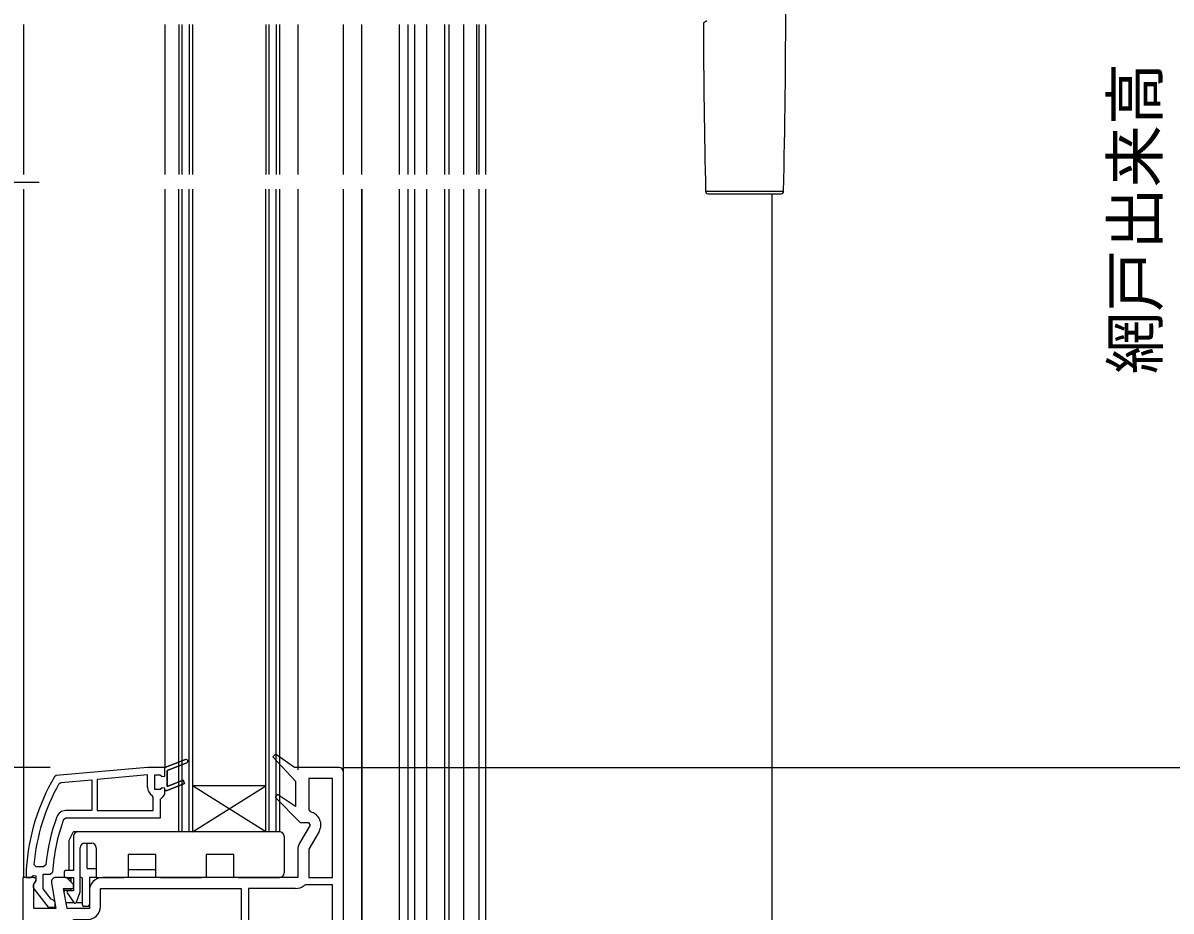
# Model space of a CAD drawing. Units: millimetres, scale not verified. Extents: x -700 to 700, y -1044 to 1038.
# Drawn here: x -459 to -208.4, y 240.6 to 434.5 of the extents above; entities that cross this region are included whole.
import ezdxf
from ezdxf.enums import TextEntityAlignment as Align

# ---------------------------------------------------------------- set-up
doc = ezdxf.new("R2010")
doc.units = ezdxf.units.MM
doc.header["$LTSCALE"] = 6
for name, color, linetype in [('0-2_YKK_11', 7, 'Continuous'), ('0-4_YKK_12', 2, 'Continuous'), ('0-5_YKK_13', 4, 'Continuous'), ('0-7_YKK_D', 6, 'Continuous'), ('0-9_YSS_K', 3, 'Continuous')]:
    doc.layers.add(name, color=color, linetype=linetype)
doc.styles.add('ＭＳ ゴシック', font='')
doc.styles.get('ＭＳ ゴシック').set_extended_font_data('MS Gothic')

msp = doc.modelspace()

# ---------------------------------------------------------------- linework, layer by layer
at = {"layer": '0-2_YKK_11'}
for p, q in [((-451.146, 268.378), (-450.753, 268.632)), ((-450.131, 260.569), (-449.661, 260.896)), ((-399.5, 245.496), (-409.8, 245.496))]:
    msp.add_line(p, q, dxfattribs=at)
for points in [[(-423.252, 272.925), (-427.5, 271.234), (-427.5, 267.76), (-424.051, 269.167), (-423.749, 268.426), (-427.5, 266.896), (-428, 266.896), (-428, 267.396), (-428.591, 267.471), (-429.075, 267.096), (-430.2, 267.096), (-430.2, 270.296), (-429.075, 270.296), (-428.591, 269.921), (-428, 269.996), (-428, 271.896), (-423.548, 273.668), (-428, 271.896), (-431.8, 271.896), (-451.727, 270.153), (-452.115, 269.907)], [(-390, 271.896), (-399.711, 271.896), (-403.905, 274.848), (-404.423, 274.257), (-399.5, 268.896), (-399.5, 263.431), (-403.412, 266.052), (-403.916, 265.447), (-398.513, 259.896), (-396.655, 259.896), (-396.327, 259.329), (-398.612, 255.373)], [(-449.661, 260.896), (-429, 260.896), (-429, 264.996), (-428.5, 265.496), (-428, 265.996), (-428, 266.896), (-427.5, 266.896), (-423.749, 268.426), (-424.051, 269.167), (-427.5, 267.76), (-427.5, 271.234), (-423.252, 272.925)], [(-449, 199.897), (-406, 199.896), (-406, 202.396), (-409, 202.396), (-409, 206.596), (-391.4, 206.596), (-391.4, 202.396), (-393, 202.396), (-393, 199.896), (-389, 199.896), (-389, 270.896)], [(-450.753, 268.632), (-444, 269.223), (-444, 262.496), (-449.661, 262.496)], [(-431.8, 267.596), (-431.8, 270.29), (-442.8, 269.328), (-442.8, 262.496)], [(-391.4, 247.896), (-391.4, 269.496), (-396.6, 269.496), (-396.6, 262.709), (-396.213, 262.222)], [(-442.8, 262.496), (-430.6, 262.496), (-430.6, 265.405), (-430.831, 265.827)], [(-394.355, 257.946), (-396.6, 254.057), (-396.6, 247.896), (-391.4, 247.896)], [(-399, 253.923), (-399, 247.896), (-441.6, 247.896)], [(-454.013, 250.649), (-454.511, 250.196), (-456.117, 250.196), (-456.615, 250.742)], [(-458.299, 249.744), (-458.3, 249.711), (-458.3, 247.896), (-457.294, 247.896), (-456.798, 248.334), (-456.2, 248.296), (-456.2, 247.196), (-456.4, 246.796)], [(-456.587, 245.379), (-453.475, 241.396), (-452, 241.396), (-452, 242.498), (-452.475, 242.997), (-452.845, 243.188), (-454.6, 245.435), (-454.6, 248.596), (-453.029, 248.596), (-452.53, 249.067)], [(-459, 247.896), (-459, 175.896), (-447.134, 175.896), (-447, 175.819), (-444.095, 179.237), (-444.705, 179.755), (-447.016, 177.036)], [(-452.785, 246.723), (-451.793, 241.096), (-456.6, 241.096), (-456.6, 246.453), (-456.176, 247.131), (-456.142, 247.596), (-456.6, 247.896), (-457.5, 247.896), (-459, 247.896)], [(-444.5, 244.996), (-444.5, 241.096), (-449.356, 241.096), (-450.132, 245.496), (-448, 245.496), (-448, 246.396), (-449.5, 247.896), (-451.8, 247.896)], [(-409.8, 245.496), (-409.8, 208.996), (-391.4, 208.996), (-391.4, 212.03), (-391.65, 212.463), (-391.65, 213.329), (-391.4, 213.762), (-391.4, 226.03), (-391.65, 226.463), (-391.65, 227.329), (-391.4, 227.762), (-391.4, 234.03), (-391.65, 234.463), (-391.65, 235.329), (-391.4, 235.762), (-391.4, 246.296), (-397.309, 246.296), (-397.631, 246.179)], [(-411.4, 245.496), (-411.4, 202.296), (-448, 202.296), (-448, 238.696), (-445, 238.696)], [(-442.1, 241.596), (-442.1, 245.496), (-411.4, 245.496)]]:
    msp.add_lwpolyline(points, dxfattribs=at)
for centre, radius, start, end in [((-423.4, 273.296), 0.4, 291.69939, 111.69941), ((-423.4, 273.296), 0.4, 291.69939, 111.69941), ((-390, 270.896), 1, 0.00001, 89.99999), ((-412.4, 246.696), 46, 149.69629, 176.20063), ((-412.4, 246.696), 44.4, 150.76927, 174.77219), ((-429.7, 267.596), 2.1, 180.00001, 237.42104), ((-412.4, 246.696), 41.8, 159.8128, 174.57386), ((-449.661, 260.396), 2.1, 90, 159.81284), ((-396.866, 259.396), 2.9, 329.99998, 76.9794), ((-412.4, 246.696), 40.2, 159.81283, 176.6194), ((-396.1, 253.923), 2.9, 150.00001, 180.00002), ((-455.8, 245.996), 1, 126.86989, 218.08672), ((-451.8, 246.896), 1, 90, 189.99998), ((-441.6, 244.996), 2.9, 90.00001, 179.99999), ((-399.5, 248.396), 2.9, 269.99998, 310.11918), ((-445, 241.596), 2.9, 270.00001, 359.99999)]:
    msp.add_arc(centre, radius, start, end, dxfattribs=at)
at = {"layer": '0-4_YKK_12'}
for p, q in [((-458.8, 401.416), (-458.8, 434.166)), ((-428, 434.166), (-428, 401.416)), ((-425, 434.166), (-425, 401.416)), ((-424.3, 434.166), (-424.3, 401.416)), ((-422.7, 434.166), (-422.7, 401.416)), ((-422, 434.166), (-422, 401.416)), ((-406, 434.166), (-406, 401.416)), ((-405.3, 434.166), (-405.3, 401.416)), ((-403.7, 434.166), (-403.7, 401.416)), ((-403, 434.166), (-403, 401.416)), ((-399, 434.166), (-399, 401.416)), ((-389, 401.416), (-389, 434.166)), ((-385, 401.416), (-385, 434.166)), ((-376.8, 401.416), (-376.8, 434.166)), ((-375, 434.166), (-375, 401.416)), ((-373.5, 434.166), (-373.5, 401.416)), ((-370.9, 434.166), (-370.9, 401.416)), ((-366.95, 434.166), (-366.95, 401.416)), ((-366.05, 434.166), (-366.05, 401.416)), ((-362.8, 434.166), (-362.8, 401.416)), ((-360, 434.166), (-360, 401.416)), ((-359.5, 434.166), (-359.5, 401.416)), ((-358.003, 434.166), (-358.002, 401.416)), ((-455.486, 399.666), (-490.107, 399.666)), ((-458.801, 247.896), (-458.8, 398.166)), ((-428, 398.166), (-428, 271.896)), ((-425, 257.897), (-425, 398.166)), ((-424.3, 398.166), (-424.3, 257.897)), ((-422.7, 257.897), (-422.7, 398.166)), ((-422, 398.166), (-422, 257.897)), ((-406, 257.897), (-406, 398.166)), ((-405.3, 398.166), (-405.3, 257.897)), ((-403.7, 257.897), (-403.7, 398.166)), ((-403, 398.166), (-403, 257.897)), ((-399, 398.166), (-399, 271.396)), ((-389, 268.446), (-389, 398.166)), ((-385, 398.166), (-385, 207.396)), ((-385, 207.396), (-385, 398.166)), ((-376.8, 209.396), (-376.8, 398.166)), ((-375, 398.166), (-375, 209.097)), ((-373.5, 398.166), (-373.5, 182.896)), ((-370.9, 398.166), (-370.9, 182.896)), ((-366.95, 398.166), (-366.95, 182.896)), ((-366.05, 398.166), (-366.05, 182.896)), ((-362.8, 398.166), (-362.8, 182.896)), ((-359.5, 398.166), (-359.5, 182.896)), ((-358.002, 398.166), (-358, 182.896)), ((-406, 257.897), (-422, 267.897)), ((-403, 257.897), (-425, 257.897))]:
    msp.add_line(p, q, dxfattribs=at)
msp.add_lwpolyline([(-422, 257.897), (-406, 267.897), (-422, 267.897)], dxfattribs=at)
at = {"layer": '0-5_YKK_13'}
for p, q in [((-292.965, 397.689), (-309.988, 397.689)), ((-309.488, 397.2), (-293.465, 397.2)), ((-449, 255.825), (-449, 249.396)), ((-448.083, 257.73), (-448.968, 255.96)), ((-448, 256.896), (-448, 249.396)), ((-447, 257.896), (-447.815, 257.896)), ((-403, 257.896), (-447, 257.896)), ((-402, 256.896), (-402, 248.896)), ((-446.5, 244.868), (-446.5, 254.396)), ((-445.5, 255.396), (-444, 255.396)), ((-445, 249.896), (-445, 255.396)), ((-443, 254.396), (-443, 247.896)), ((-430, 252.896), (-436, 252.896)), ((-430, 247.896), (-430, 252.896)), ((-413, 252.896), (-419, 252.896)), ((-413, 247.896), (-413, 252.896)), ((-450, 249.096), (-450, 248.196)), ((-448, 249.396), (-449.7, 249.396)), ((-445, 249.896), (-443, 249.896)), ((-436, 249.646), (-430, 249.646)), ((-449.7, 247.896), (-448, 247.896)), ((-448.5, 247.596), (-449.2, 247.596)), ((-448.5, 247.596), (-448.5, 247.896)), ((-448.5, 246.896), (-448.5, 247.596)), ((-448, 247.896), (-448, 244.996)), ((-446.3, 247.896), (-446.5, 247.896)), ((-446, 241.896), (-446, 247.596)), ((-443, 247.896), (-444.5, 247.896)), ((-444.5, 247.896), (-444.5, 241.896)), ((-443, 247.896), (-437, 247.896)), ((-429, 247.896), (-430, 247.896)), ((-429, 247.896), (-420, 247.896)), ((-412, 247.896), (-413, 247.896)), ((-412, 247.896), (-403, 247.896)), ((-450, 245.096), (-450, 245.465)), ((-450, 245.096), (-450, 244.75)), ((-448.5, 245.096), (-450, 245.096)), ((-449.346, 244.524), (-447.874, 242.422)), ((-448, 244.996), (-449.1, 244.996)), ((-448.5, 245.096), (-448.5, 245.496)), ((-447.346, 242.491), (-446.518, 244.765)), ((-447.854, 242.396), (-449.585, 242.396)), ((-446.3, 242.396), (-447.402, 242.396)), ((-444.8, 241.596), (-445.7, 241.596))]:
    msp.add_line(p, q, dxfattribs=at)
for points in [[(-310.466, 434.472), (-310.468, 434.47), (-310.431, 434.5), (-310.332, 434.577), (-310.172, 434.696), (-309.948, 434.847), (-309.662, 435.015)], [(-436, 252.896), (-436, 247.896), (-437, 247.896)], [(-419, 252.896), (-419, 247.896), (-420, 247.896)]]:
    msp.add_lwpolyline(points, dxfattribs=at)
for centre, radius, start, end in [((-2098.976, 439.7), 1806.5, 358.66742, 0), ((1496.024, 439.7), 1806.5, 180.16582, 181.33258), ((-309.488, 397.7), 0.5, 181.33258, 270), ((-293.465, 397.7), 0.5, 270, 358.66742), ((-448.7, 255.825), 0.3, 153.43495, 180), ((-447.815, 257.596), 0.3, 90, 153.43495), ((-447, 256.896), 1, 90, 180), ((-403, 256.896), 1, 0, 90), ((-445.5, 254.396), 1, 90, 180), ((-444, 254.396), 1, 0, 90), ((-449.7, 249.096), 0.3, 90, 180), ((-449.7, 248.196), 0.3, 180, 270), ((-403, 248.896), 1, 270, 0), ((-446.3, 247.596), 0.3, 0, 90), ((-449.1, 244.696), 0.3, 90, 215), ((-446.8, 244.868), 0.3, 340, 0), ((-447.628, 242.594), 0.3, 215, 340), ((-446.3, 242.096), 0.3, 0, 90), ((-445.7, 241.896), 0.3, 180, 270), ((-444.8, 241.896), 0.3, 270, 0)]:
    msp.add_arc(centre, radius, start, end, dxfattribs=at)
at = {"layer": '0-7_YKK_D'}
for p, q in [((-453.051, 271.896), (-521.005, 271.896)), ((-389, 271.896), (-143, 271.896))]:
    msp.add_line(p, q, dxfattribs=at)
at = {"layer": '0-9_YSS_K'}
msp.add_line((-295.5, 397.2), (-295.5, 177.896), dxfattribs=at)

# ---------------------------------------------------------------- texts
at = {"layer": '0-7_YKK_D', "style": 'ＭＳ ゴシック'}
msp.add_text('網戸出来高', height=9.971, rotation=90, dxfattribs=at).set_placement((-208.277, 357.774), align=Align.BOTTOM_LEFT)

doc.saveas('drawing.dxf')
